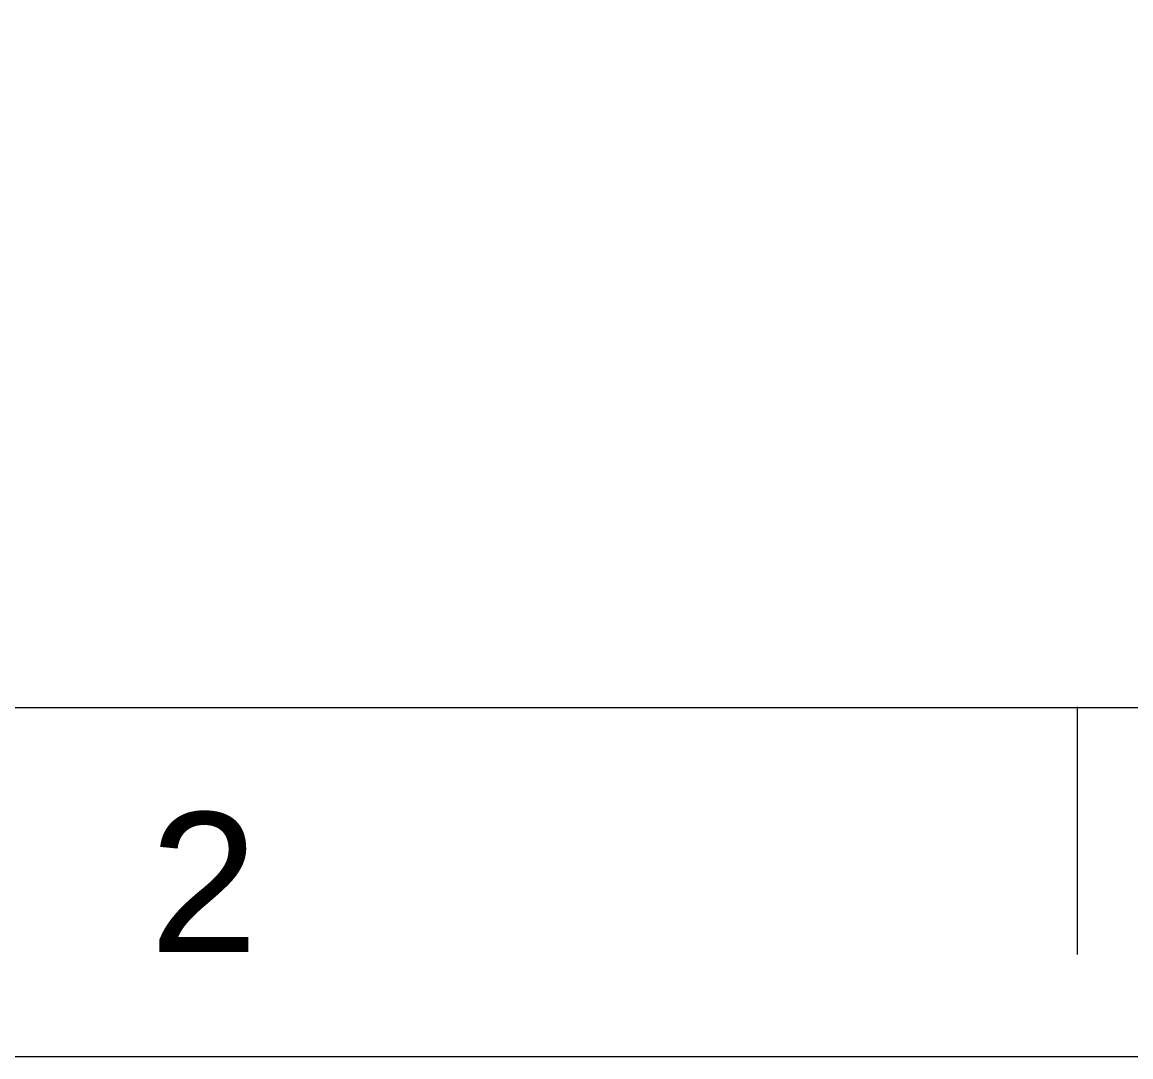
# Model space of a CAD drawing. Header units: millimetres. Extents: x 1931 to 2525, y -1753 to -1333.
# Drawn here: x 2044.26 to 2089.14, y -1752.82 to -1710.92 of the extents above; entities that cross this region are included whole.
import ezdxf

# ---------------------------------------------------------------- set-up
doc = ezdxf.new("R2010")
doc.units = ezdxf.units.MM
doc.header["$LTSCALE"] = 0.1
doc.layers.get('0').update_dxf_attribs({"lineweight": 13})
doc.layers.add('DIM', color=3, linetype='Continuous', lineweight=9)
doc.styles.get("Standard").update_dxf_attribs({"font": 'arial.ttf'})

msp = doc.modelspace()

# ---------------------------------------------------------------- linework, layer by layer
for p, q in [((1945.558, -1738.68), (2511.215, -1738.68)), ((2086.972, -1738.68), (2086.972, -1748.68))]:
    msp.add_line(p, q)
msp.add_point((2086.972, -1738.68))
at = {"layer": 'DIM', "color": 7}
msp.add_lwpolyline([(1931.417, -1332.821), (2525.356, -1332.821), (2525.356, -1752.821), (1931.417, -1752.821)], close=True, dxfattribs=at)

# ---------------------------------------------------------------- texts
at = {"insert": (2051.619, -1745.751), "char_height": 5.657, "attachment_point": 5}
msp.add_mtext_dynamic_manual_height_columns('2', width=50, gutter_width=12.5, heights=[0], dxfattribs=at)

doc.saveas('drawing.dxf')
